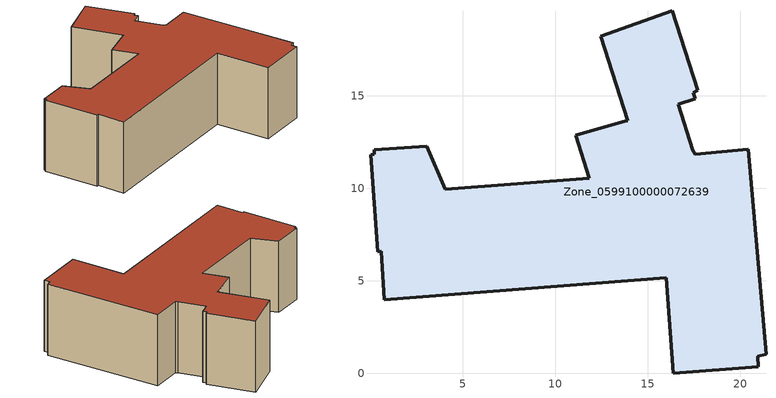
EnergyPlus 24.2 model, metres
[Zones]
Zone_0599100000072639
 floor ground (C_G): 0.22,12.07 3.06,12.26 4.07,9.95 11.85,10.53 11.11,12.86 13.83,13.64 13.92,13.65 12.46,18.2 16.32,19.58 17.7,15.29 17.47,15.16 17.56,14.82 16.64,14.53 17.44,12.05 17.57,11.84 20.45,12.09 21.39,1.02 20.95,0.93 20.98,0.34 16.37,0 15.99,5.16 0.77,3.97 0.59,6.59 0.42,6.57 0.02,11.82 0.23,11.83 z0
 wall outside (C_F): 17.56,14.82 17.47,15.16 17.7,15.29 16.32,19.58 12.46,18.2 13.92,13.65 13.83,13.64 11.11,12.86 11.85,10.53 4.07,9.95 3.06,12.26 0.22,12.07 0.23,11.83 0.02,11.82 0.42,6.57 0.59,6.59 0.77,3.97 15.99,5.16 16.37,0 20.98,0.34 20.95,0.93 21.39,1.02 20.45,12.09 17.57,11.84 17.44,12.05 16.64,14.53 17.56,14.82 z0:6.9
 roof outside (C_R): 3.06,12.26 0.22,12.07 0.23,11.83 0.02,11.82 0.42,6.57 0.59,6.59 0.77,3.97 15.99,5.16 16.37,0 20.98,0.34 20.95,0.93 21.39,1.02 20.45,12.09 17.57,11.84 17.44,12.05 16.64,14.53 17.56,14.82 17.47,15.16 17.7,15.29 16.32,19.58 12.46,18.2 13.92,13.65 13.83,13.64 11.11,12.86 11.85,10.53 4.07,9.95 z6.9
[BUILDING]
Pand.0599100000072639: North Axis=0; Terrain=City; Loads Convergence Tolerance Value=0.04; Temperature Convergence Tolerance Value=0.4; Solar Distribution=FullExterior; Maximum Number of Warmup Days=25; Minimum Number of Warmup Days=1
[Site:Location]
Rotterdam.The.Hague.AP_ZH_NLD Design_Conditions: Latitude=51.96; Longitude=4.45; Time Zone=1; Elevation=-4.5
[SITE:GROUNDTEMPERATURE:BUILDINGSURFACE]
18, 18, 18, 18, 18, 18, 18, 18, 18, 18, 18, 18
[MATERIAL] Thermal Absorptance=0.9; Solar Absorptance=0.7; Visible Absorptance=0.7
Name | Roughness | Thickness | Conductivity | Density | Specific Heat
G.D.1965 | MediumSmooth | 0.15 | 1 | 540 | 1210
F.D.1965 | Rough | 0.3 | 0.857143 | 1920 | 840
R.D.1965 | MediumRough | 0.2 | 0.08 | 1500 | 1000
[CONSTRUCTION]
C_G: G.D.1965
C_F: F.D.1965
C_R: R.D.1965
[ZONE]
Zone_0599100000072639: Type=1; Multiplier=1; Ceiling Height=Autocalculate; Volume=Autocalculate; Floor Area=autocalculate; Part of Total Floor Area=Yes
[ZONEINFILTRATION:DESIGNFLOWRATE]
Infil_Zone_0599100000072639: Zone or ZoneList or Space or SpaceList=Zone_0599100000072639; Schedule=AlwaysOn; Design Flow Rate Calculation Method=Flow/Area; Flow Rate per Floor Area=0.0042; Constant Term Coefficient=1; Temperature Term Coefficient=0; Velocity Term Coefficient=0; Velocity Squared Term Coefficient=0
[HVACTEMPLATE:ZONE:IDEALLOADSAIRSYSTEM]
Zone_0599100000072639: Maximum Heating Supply Air Temperature=50; Minimum Cooling Supply Air Temperature=13; Maximum Heating Supply Air Humidity Ratio=0.0156; Minimum Cooling Supply Air Humidity Ratio=0.0077; Heating Limit=NoLimit; Cooling Limit=NoLimit; Dehumidification Control Type=ConstantSensibleHeatRatio; Cooling Sensible Heat Ratio=0.7; Dehumidification Setpoint=60; Humidification Control Type=None; Humidification Setpoint=30; Outdoor Air Method=None; Outdoor Air Flow Rate per Person=0.00944; Outdoor Air Flow Rate per Zone Floor Area=0; Outdoor Air Flow Rate per Zone=0; Demand Controlled Ventilation Type=None; Outdoor Air Economizer Type=NoEconomizer; Heat Recovery Type=None; Sensible Heat Recovery Effectiveness=0.7; Latent Heat Recovery Effectiveness=0.65
[ZONECONTROL:THERMOSTAT]
ThermostatControl_Zone_0599100000072639: Zone or ZoneList=Zone_0599100000072639; Control Type Schedule=DualSetpointControlType; Control 1=Thermostat_Zone_0599100000072639; Temperature Difference Between Cutout And Setpoint=0
[THERMOSTATSETPOINT:DUALSETPOINT]
Thermostat_Zone_0599100000072639: Heating Setpoint Temperature Schedule=HeatingSetpoint_Zone_0599100000072639; Cooling Setpoint Temperature Schedule=CoolingSetpoint_Zone_0599100000072639
[SCHEDULE:COMPACT]
HeatingSetpoint_Zone_0599100000072639: Through: 12/31, For: AllDays, Until: 24:00, 21
CoolingSetpoint_Zone_0599100000072639: Through: 12/31, For: AllDays, Until: 24:00, 24
DualSetpointControlType: Through: 12/31, For: AllDays, Until: 24:00, 4
AlwaysOn: Through: 12/31, For: AllDays, Until: 24:00, 1
